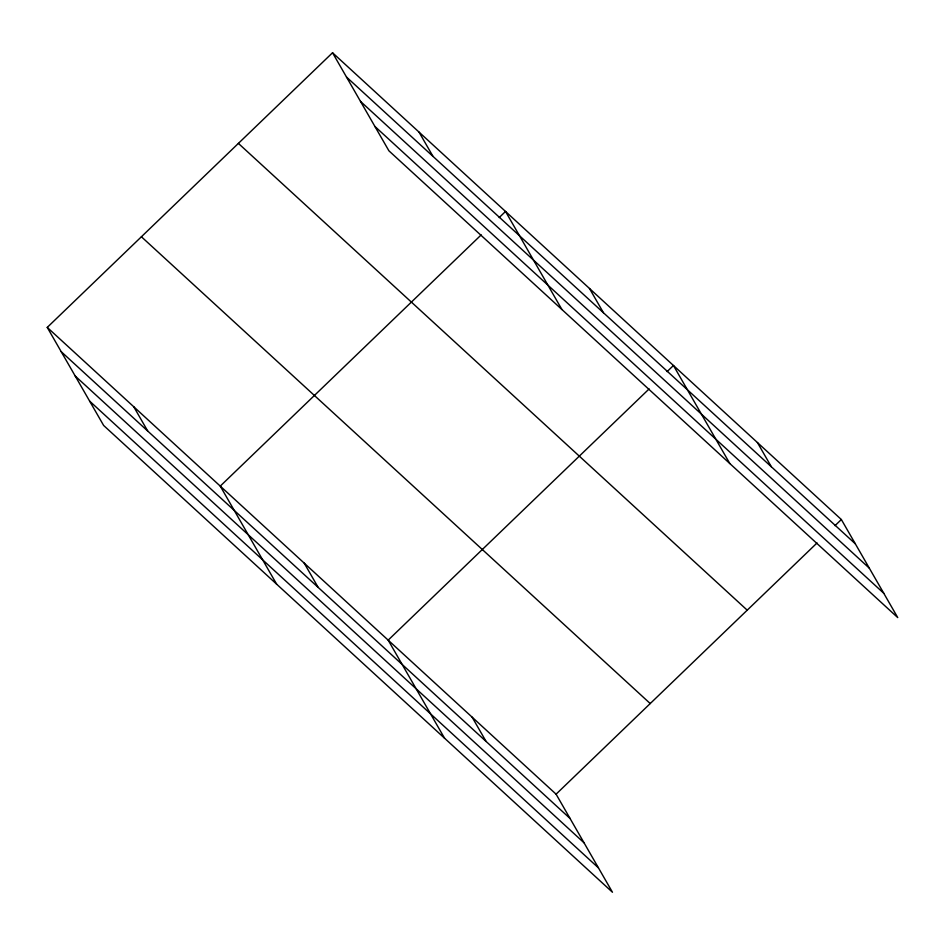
<?xml version="1.0" encoding="UTF-8"?>
<svg xmlns="http://www.w3.org/2000/svg" width="945" height="945" viewBox="0 0 945 945"><rect width="100%" height="100%" fill="white"/><g stroke="black" fill="none" stroke-linecap="round" stroke-linejoin="round"><path stroke-width="1.42" d="M47.25 327.407L556.085 794.178L612.466 892.245L103.643 425.463L47.25 327.407L332.534 52.755L841.357 519.537L897.75 617.593L388.915 150.822L332.534 52.755M481.206 234.88L220.256 486.108L276.637 584.164M499.184 217.574L505.528 211.456L561.921 309.523M649.12 388.927L388.171 640.143L444.552 738.21M667.099 371.609L673.442 365.502L729.835 463.558M556.085 794.178L817.035 542.962M835.014 525.644L841.357 519.537M346.496 77.041L855.331 543.824M360.494 101.387L869.329 568.169M374.917 126.465L883.752 593.247M238.388 143.392L747.223 610.175M141.396 236.77L650.231 703.553M61.212 351.682L570.048 818.464M75.21 376.027L584.045 842.81M89.633 401.117L598.468 867.9M757.406 442.52L771.368 466.806M589.491 288.485L603.453 312.76M419.025 132.111L432.999 156.398M472.122 717.16L486.084 741.447M304.207 563.125L318.17 587.412M133.753 406.752L147.715 431.038"/></g></svg>
